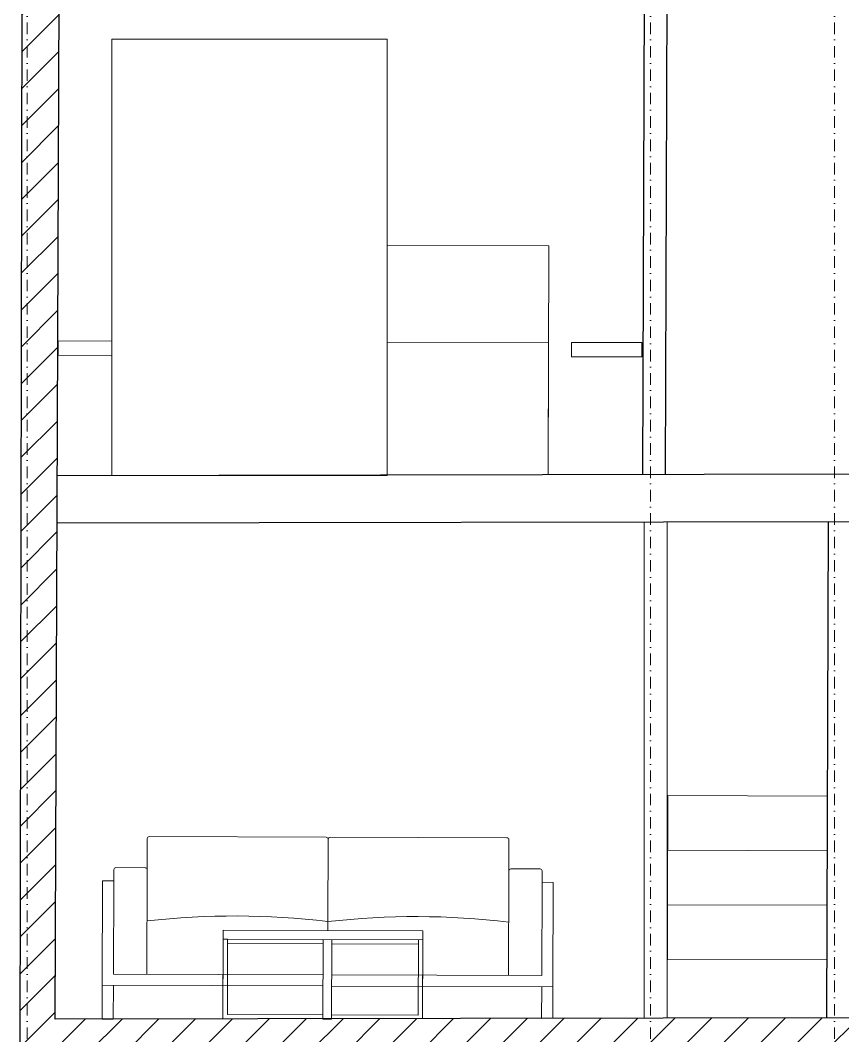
# Model space of a CAD drawing. Header units: centimetres. Extents: x -3748 to 36104, y 2014 to 15840.
# Drawn here: x -2214.9 to -1859.3, y 5283.6 to 5722.5 of the extents above; entities that cross this region are included whole.
import ezdxf

# ---------------------------------------------------------------- set-up
doc = ezdxf.new("R2010")
doc.units = ezdxf.units.CM
doc.header["$MEASUREMENT"] = 0
doc.linetypes.add('DASHDOT', pattern=[1, 0.5, -0.25, 0, -0.25])
doc.layers.get('0').update_dxf_attribs({"lineweight": 18})
for name, color, linetype, lineweight in [('Arredi', 3, 'Continuous', 15), ('Dettagli', 3, 'Continuous', 18), ('linee', 252, 'DASHDOT', 13), ('Muri esterni', 1, 'Continuous', 30)]:
    doc.layers.add(name, color=color, linetype=linetype, lineweight=lineweight)

msp = doc.modelspace()

# ---------------------------------------------------------------- hatches: boundary and pattern name
at = {"layer": 'Dettagli'}
h = msp.add_hatch(dxfattribs=at)
h.set_pattern_fill('ANSI31', color=256, scale=90)
h.paths.add_polyline_path([(-2213.99, 5860.95), (-2214.94, 5275.9), (-1616.23, 5276.5), (-1614.55, 5789.72)])
h.paths.add_polyline_path([(-2078.55, 5804.56), (-1785.76, 5772.1), (-1749.29, 5768.06), (-1630.85, 5767.67), (-1632.41, 5291.73), (-1984.67, 5291.14), (-1984.67, 5291.09), (-1989.47, 5291.08), (-2040.93, 5291.01), (-2040.93, 5290.99), (-2080.29, 5290.91), (-2080.29, 5290.67), (-2084.13, 5290.68), (-2084.13, 5290.9), (-2127.32, 5290.82), (-2174.71, 5290.79), (-2174.71, 5290.74), (-2179.51, 5290.73), (-2199.88, 5290.78), (-2197.92, 5804.32)], flags=16)
h.paths.add_polyline_path([(-1643.28, 5526.84), (-1643.24, 5540.71, -0.405059), (-1631.55, 5554), (-1631.38, 5606.05), (-1644.63, 5605.83), (-1644.75, 5569.5, -0.410708), (-1650.34, 5566.05), (-1695.57, 5566.19, 0.245087), (-1683.56, 5546.07), (-1683.62, 5526.76)], flags=0)
h.paths.add_polyline_path([(-1866.15, 5316.36), (-1935.08, 5316.59), (-1934.85, 5387.36), (-1865.92, 5387.13)], flags=0)
h.paths.add_polyline_path([(-2082.75, 5369.38, -0.394444), (-2081.84, 5368.56, -0.38268), (-2080.96, 5369.38), (-2004.52, 5369.13, -0.394444), (-2003.61, 5368.3), (-2003.66, 5354.71, -0.434263), (-2002.78, 5355.68), (-1990.17, 5355.64, -0.394444), (-1989.26, 5354.82), (-1989.27, 5349.88), (-1984.48, 5349.86), (-1984.62, 5304.75), (-2040.89, 5304.94), (-2040.93, 5290.99), (-2127.32, 5290.82), (-2127.27, 5305.22), (-2179.47, 5305.39), (-2179.32, 5350.5), (-2174.52, 5350.49), (-2174.5, 5355.27, -0.434263), (-2173.62, 5356.24), (-2161.02, 5356.2, -0.394444), (-2160.11, 5355.38), (-2160.06, 5368.66, -0.434263), (-2159.18, 5369.63)], flags=0)
h.paths.add_polyline_path([(-2127.19, 5329.21), (-2040.81, 5328.93), (-2040.82, 5325.09), (-2127.2, 5325.37)], flags=0)

# ---------------------------------------------------------------- linework, layer by layer
at = {"lineweight": 0}
for p, q in [((-1934.85, 5387.36), (-1865.92, 5387.13)), ((-1934.93, 5363.77), (-1866, 5363.54)), ((-1935, 5340.18), (-1866.08, 5339.95)), ((-1935.08, 5316.59), (-1866.15, 5316.36))]:
    msp.add_line(p, q, dxfattribs=at)
msp.add_lwpolyline([(-1935.16, 5293), (-1934.85, 5387.36)], dxfattribs=at)
at = {"layer": 'Arredi'}
for p, q in [((-1945.16, 5505.59), (-1945.16, 5291.21)), ((-1935.16, 5291.22), (-1935.16, 5505.59))]:
    msp.add_line(p, q, dxfattribs=at)
at = {"layer": 'Arredi', "lineweight": 0}
for p, q in [((-2081.84, 5368.56), (-2081.95, 5332.91)), ((-2179.47, 5305.39), (-2179.32, 5350.5)), ((-1984.62, 5304.75), (-1984.48, 5349.86)), ((-2084.02, 5323.31), (-2125.29, 5323.45)), ((-2042.75, 5323.18), (-2080.18, 5323.3)), ((-2179.47, 5305.39), (-2084.08, 5305.08)), ((-2080.24, 5305.06), (-1984.62, 5304.75))]:
    msp.add_line(p, q, dxfattribs=at)
for points in [[(-2175.29, 5714.38), (-2056.35, 5714.38), (-2056.35, 5525.79), (-2175.29, 5525.79)], [(-1946.15, 5583.15), (-1976.54, 5583.25), (-1976.56, 5577.08), (-1946.17, 5576.98)]]:
    msp.add_lwpolyline(points, close=True, dxfattribs=at)
for points in [[(-2056.35, 5625.23), (-1986.35, 5625), (-1986.67, 5526.15), (-2162.28, 5525.79)], [(-2175.29, 5583.84), (-2198.54, 5583.92), (-2198.54, 5577.75), (-2175.29, 5577.67)], [(-2056.35, 5583.43), (-1986.49, 5583.2), (-1986.67, 5526.15), (-2162.27, 5525.79)], [(-2160.11, 5355.38), (-2160.06, 5368.82)], [(-2159.18, 5369.63), (-2082.71, 5369.38)], [(-2080.96, 5369.38), (-2004.49, 5369.12)], [(-2003.61, 5368.3), (-2003.66, 5354.87)], [(-2174.52, 5350.49), (-2174.5, 5355.43)], [(-2173.62, 5356.24), (-2160.98, 5356.2)], [(-2160.11, 5355.38), (-2160.25, 5310.13)], [(-2003.66, 5354.87), (-2003.8, 5309.61)], [(-1990.13, 5355.64), (-2002.78, 5355.68)], [(-1989.27, 5349.88), (-1989.26, 5354.82)], [(-2179.32, 5350.5), (-2174.52, 5350.49), (-2174.65, 5310.17), (-2084.06, 5309.88)], [(-2080.22, 5309.86), (-1989.41, 5309.57), (-1989.27, 5349.88), (-1984.48, 5349.86)], [(-2081.95, 5332.91), (-2081.97, 5329.07)], [(-2040.93, 5290.99), (-2040.81, 5328.93), (-2127.19, 5329.21), (-2127.32, 5290.82), (-2040.93, 5290.99)], [(-2040.81, 5328.93), (-2040.82, 5325.09), (-2127.2, 5325.37), (-2127.19, 5329.21), (-2040.81, 5328.93)], [(-2040.82, 5325.09), (-2040.93, 5290.99), (-2127.32, 5290.82), (-2127.2, 5325.37), (-2125.28, 5325.37), (-2125.39, 5292.73), (-2084.12, 5292.6)], [(-2080.17, 5325.22), (-2080.29, 5290.67), (-2084.13, 5290.68), (-2084.01, 5325.23)], [(-2080.28, 5292.59), (-2042.85, 5292.46), (-2042.74, 5325.1)], [(-2179.47, 5305.39), (-2179.51, 5290.73), (-2174.71, 5290.74), (-2174.67, 5305.37)], [(-1989.42, 5304.77), (-1989.47, 5291.08), (-1984.67, 5291.09), (-1984.62, 5304.75)]]:
    msp.add_lwpolyline(points, dxfattribs=at)
for centre, radius, start, end in [((-2159.17, 5368.73), 0.899, 90.9835, 174.7469), ((-2082.73, 5368.48), 0.899, 4.8777, 88.6411), ((-2080.94, 5368.48), 0.899, 90.9835, 174.7469), ((-2004.51, 5368.23), 0.899, 4.8777, 88.6411), ((-2173.61, 5355.34), 0.899, 90.9835, 174.7469), ((-2161, 5355.3), 0.899, 4.8777, 88.6411), ((-2002.76, 5354.78), 0.899, 90.9835, 174.7469), ((-1990.15, 5354.74), 0.899, 4.8777, 88.6411), ((-2122.15, 5002.16), 333.18, 83.0707, 96.5539), ((-2043.92, 5001.9), 333.18, 83.0707, 96.5539)]:
    msp.add_arc(centre, radius, start, end, dxfattribs=at)
at = {"layer": 'linee', "ltscale": 10}
for p, q in [((-2212.04, 6095.18), (-2212.04, 4840.6)), ((-1942.33, 6095.18), (-1942.33, 4840.6)), ((-1862.77, 6095.18), (-1862.77, 4840.6))]:
    msp.add_line(p, q, dxfattribs=at)
at = {"layer": 'Muri esterni'}
for p, q in [((-2214.94, 5275.9), (-2213.99, 5860.95)), ((-2199.88, 5290.78), (-2197.92, 5804.32)), ((-1944.9, 5789.74), (-1945.87, 5526.23)), ((-1935.9, 5526.25), (-1934.93, 5788.64)), ((-2199, 5525.72), (-1631.64, 5526.86)), ((-1631.71, 5506.2), (-2199.07, 5505.06)), ((-1865.53, 5505.73), (-1866.24, 5291.36)), ((-1632.41, 5291.73), (-2199.88, 5290.78))]:
    msp.add_line(p, q, dxfattribs=at)

doc.saveas('drawing.dxf')
